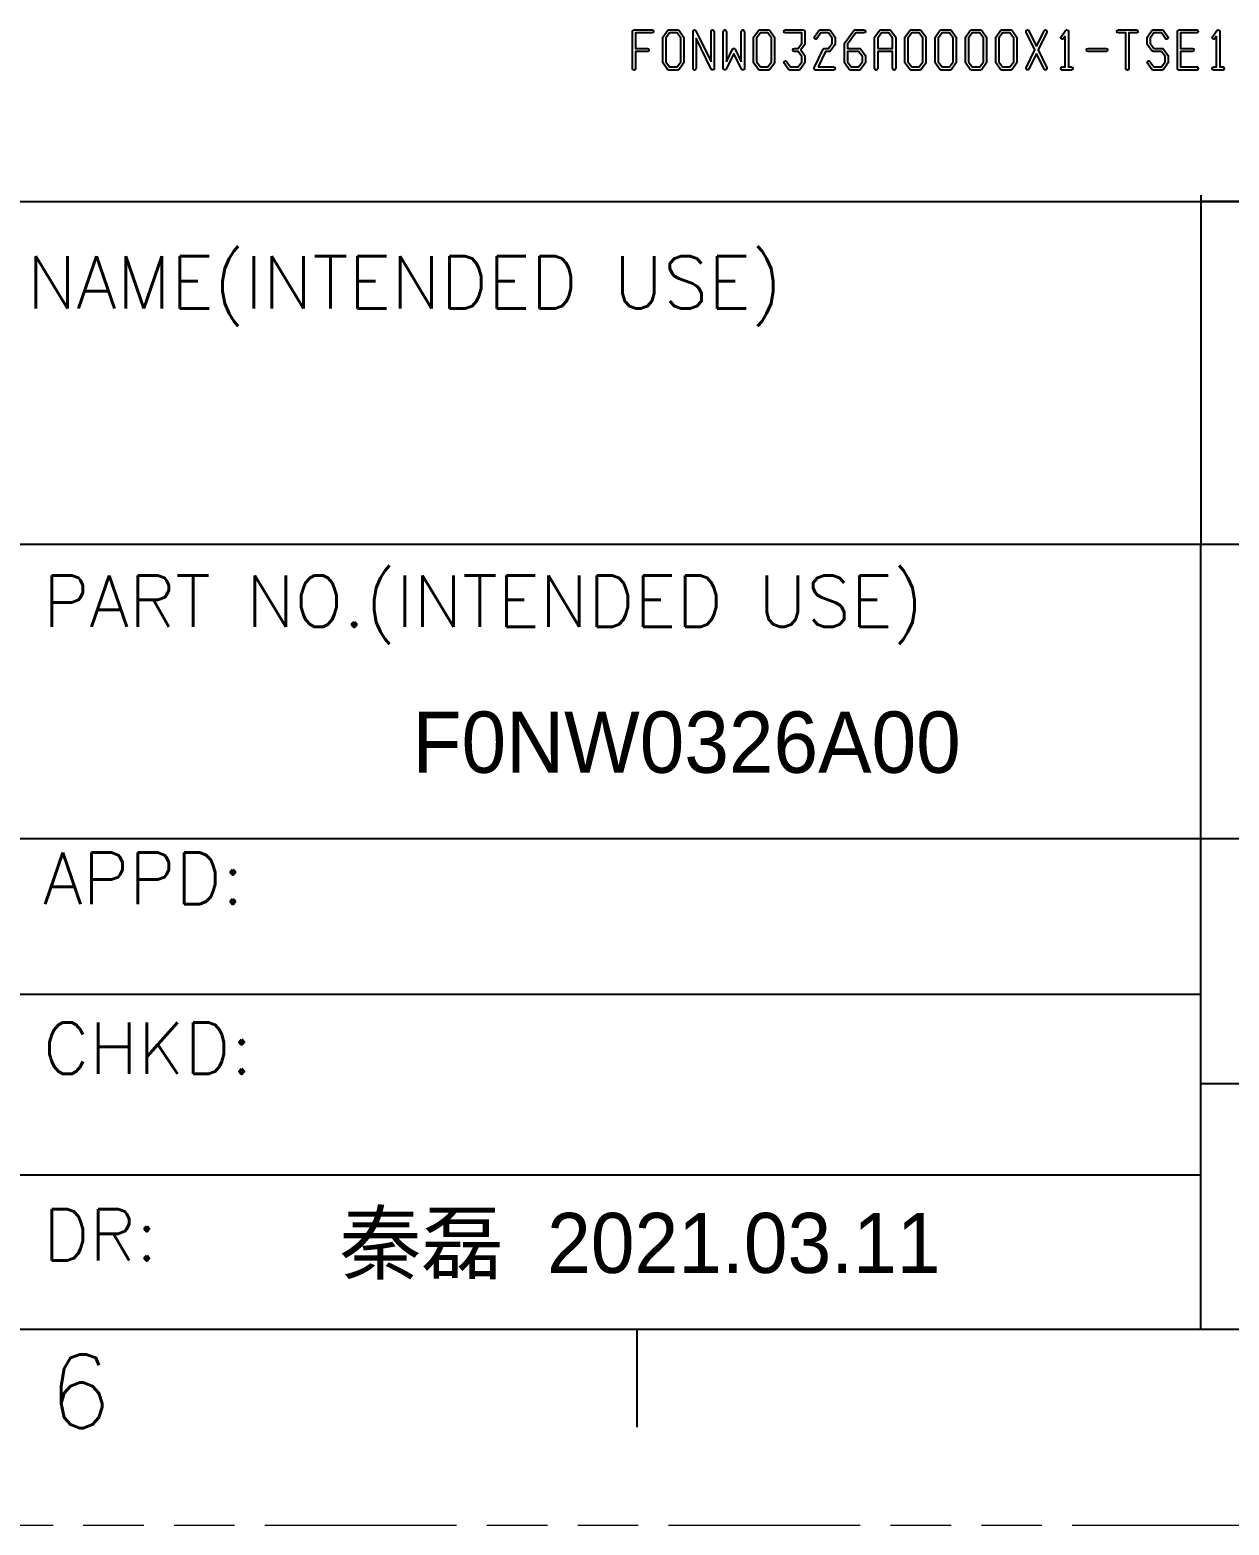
# Model space of a CAD drawing. Extents: x -344 to 154, y 670 to 1023.
# Drawn here: x 4.5 to 63.9, y 670.2 to 744.4 of the extents above; entities that cross this region are included whole.
import ezdxf

# ---------------------------------------------------------------- set-up
doc = ezdxf.new("R2010")
doc.units = 0
doc.linetypes.add('PHANTOM', pattern=[29.5, 9.5, -1.5, 3, -1.5, 3, -1.5, 9.5])
doc.layers.add('0PAPERF', color=2, linetype='PHANTOM', lineweight=0, plot=False)
doc.layers.add('gbr-dxf_layer0', color=7, linetype='Continuous')
doc.styles.add('SIMPLEX', font='simplex.shx')
doc.styles.get("Standard").update_dxf_attribs({"font": 'txt.shx'})

msp = doc.modelspace()

# ---------------------------------------------------------------- linework, layer by layer
for p, q in [((62.495, 736.153), (62.495, 718.84)), ((-85.717, 735.848), (139.031, 735.848)), ((140.407, 735.848), (62.495, 735.848)), ((139.031, 718.84), (2.967, 718.84)), ((62.495, 679.964), (62.495, 718.84)), ((139.031, 704.261), (2.967, 704.261)), ((62.495, 696.54), (-27.404, 696.54)), ((139.031, 692.113), (62.495, 692.113)), ((2.967, 687.611), (62.495, 687.611)), ((-329.903, 679.964), (139.031, 679.964)), ((34.553, 679.964), (34.553, 675.105))]:
    msp.add_line(p, q)
msp.add_lwpolyline([(2.967, 735.848), (139.031, 735.848), (139.031, 718.84), (2.967, 718.84)], close=True)
at = {"layer": '0PAPERF'}
msp.add_line((-343.875, 670.246), (154.342, 670.246), dxfattribs=at)
at = {"layer": 'gbr-dxf_layer0'}
for p, q in [((34.337, 742.44), (34.337, 743.356)), ((61.337, 742.443), (61.337, 743.356))]:
    msp.add_line(p, q, dxfattribs=at)
for points in [[(34.337, 743.36), (34.337, 744.275, -0.199082), (34.36, 744.329, -0.199069), (34.413, 744.352), (35.306, 744.352, -1), (35.306, 744.199), (34.49, 744.199), (34.49, 743.434), (35.083, 743.434, -1), (35.083, 743.281), (34.49, 743.281), (34.49, 742.44, -1), (34.337, 742.44)], [(37.337, 742.44), (37.337, 744.275, -0.795967), (37.482, 744.309), (38.23, 742.771)], [(38.23, 742.771), (38.23, 744.275, -1), (38.382, 744.275), (38.382, 742.443, -0.835854), (38.236, 742.41), (37.49, 743.944)], [(38.837, 742.44), (38.837, 744.275, -1), (38.99, 744.275), (38.99, 742.771)], [(39.73, 742.771), (39.73, 744.275, -1), (39.882, 744.275), (39.882, 742.443, -0.835854), (39.736, 742.41), (39.36, 743.183)], [(43.345, 742.473), (43.791, 743.391, -0.287416), (43.86, 743.434), (44.044, 743.434), (44.23, 743.688), (44.23, 743.944), (44.044, 744.199), (43.675, 744.199), (43.475, 743.925, -1), (43.352, 744.014), (43.575, 744.32, -0.239742), (43.637, 744.352), (44.083, 744.352, -0.253505), (44.147, 744.317), (44.366, 744.016, -0.166637), (44.382, 743.969), (44.382, 743.665, -0.165513), (44.367, 743.619), (44.145, 743.313, -0.249655), (44.081, 743.281), (43.907, 743.281), (43.535, 742.516)], [(53.845, 744.242, -1), (53.982, 744.309), (54.36, 743.532)], [(54.36, 743.183), (53.982, 742.407, -1), (53.845, 742.473), (54.275, 743.358), (53.845, 744.242)], [(54.36, 743.532), (54.737, 744.309, -1), (54.874, 744.242), (54.444, 743.358), (54.874, 742.473, -1), (54.737, 742.407), (54.36, 743.183)], [(55.858, 742.364), (55.636, 742.364, -1), (55.636, 742.516), (55.783, 742.516), (55.783, 744.041)], [(55.783, 744.041), (55.698, 743.925, -1), (55.575, 744.014)], [(55.575, 744.014), (55.797, 744.319, -0.043659), (55.806, 744.329, -0.68565), (55.936, 744.272), (55.936, 742.516), (56.083, 742.516, -1), (56.083, 742.364), (55.862, 742.364)], [(61.337, 743.36), (61.337, 744.272, -0.2107), (61.36, 744.329, -0.210684), (61.417, 744.351), (62.306, 744.351, -1), (62.306, 744.199), (61.49, 744.199), (61.49, 743.434), (62.083, 743.434, -1), (62.083, 743.281), (61.49, 743.281), (61.49, 742.516), (62.306, 742.516, -1), (62.306, 742.364), (61.413, 742.364, -0.424887), (61.337, 742.443)], [(63.358, 742.364), (63.137, 742.364, -1), (63.137, 742.516), (63.283, 742.516), (63.283, 744.042)], [(63.283, 744.042), (63.198, 743.924, -1), (63.075, 744.014)], [(63.075, 744.014), (63.298, 744.32, -0.041105), (63.306, 744.33, -0.665353), (63.436, 744.275), (63.436, 742.516), (63.583, 742.516, -1), (63.583, 742.364), (63.362, 742.364)], [(37.49, 743.944), (37.49, 742.44, -1), (37.337, 742.44)], [(38.99, 742.771), (39.291, 743.391, -0.625769), (39.428, 743.391), (39.73, 742.771)], [(39.36, 743.183), (38.982, 742.407, -0.082021), (38.968, 742.386, -0.670473), (38.837, 742.44)], [(43.535, 742.516), (44.306, 742.516, -1), (44.306, 742.364), (43.415, 742.364, -0.562296), (43.345, 742.473)]]:
    msp.add_lwpolyline(points, format="xyb", dxfattribs=at)
for points in [[(35.837, 742.748), (35.837, 743.969, -0.161897), (35.852, 744.015), (36.074, 744.319, -0.257177), (36.14, 744.351), (36.581, 744.351, -0.246448), (36.644, 744.32), (36.866, 744.016, -0.166637), (36.882, 743.969), (36.882, 742.748, -0.165513), (36.867, 742.701), (36.644, 742.395, -0.239934), (36.583, 742.364), (36.136, 742.364, -0.247601), (36.074, 742.397), (35.852, 742.701, -0.165513)], [(40.337, 742.748), (40.337, 743.969, -0.161897), (40.352, 744.015), (40.575, 744.32, -0.239742), (40.637, 744.352), (41.083, 744.352, -0.253505), (41.147, 744.317), (41.366, 744.016, -0.166637), (41.382, 743.969), (41.382, 742.748, -0.165513), (41.367, 742.701), (41.145, 742.396, -0.249655), (41.081, 742.364), (40.64, 742.364, -0.251415), (40.575, 742.395), (40.352, 742.701, -0.165513)], [(41.852, 742.701, -1), (41.975, 742.791), (42.175, 742.516), (42.544, 742.516), (42.73, 742.771), (42.73, 743.027), (42.544, 743.281), (42.36, 743.281, -1), (42.36, 743.434), (42.544, 743.434), (42.73, 743.688), (42.73, 744.199), (41.913, 744.199, -1), (41.913, 744.351), (42.804, 744.351, -0.421762), (42.882, 744.275), (42.882, 743.666, -0.165513), (42.867, 743.619), (42.677, 743.358), (42.866, 743.098, -0.166637), (42.882, 743.052), (42.882, 742.748, -0.165513), (42.867, 742.701), (42.644, 742.395, -0.239934), (42.583, 742.364), (42.136, 742.364, -0.247601), (42.074, 742.397)], [(44.837, 742.746), (44.837, 743.663, -0.16419), (44.853, 743.71), (45.298, 744.319, -0.249655), (45.362, 744.352), (45.806, 744.352, -1), (45.806, 744.199), (45.398, 744.199), (44.99, 743.639), (44.99, 743.434), (45.583, 743.434, -0.247601), (45.646, 743.401), (45.867, 743.097, -0.165513), (45.882, 743.05), (45.882, 742.749, -0.170323), (45.867, 742.701), (45.644, 742.395, -0.239742), (45.583, 742.364), (45.138, 742.364, -0.246448), (45.075, 742.395), (44.853, 742.699, -0.166669)], [(46.337, 742.44), (46.337, 743.966, -0.170323), (46.352, 744.014), (46.575, 744.32, -0.239742), (46.636, 744.351), (47.081, 744.351, -0.246448), (47.144, 744.32), (47.366, 744.016, -0.166637), (47.382, 743.969), (47.382, 742.44, -1), (47.23, 742.44), (47.23, 743.281), (46.49, 743.281), (46.49, 742.44, -1)], [(47.837, 742.748), (47.837, 743.969, -0.161897), (47.852, 744.015), (48.075, 744.32, -0.239742), (48.137, 744.352), (48.583, 744.352, -0.253505), (48.647, 744.317), (48.866, 744.016, -0.166637), (48.882, 743.969), (48.882, 742.748, -0.165513), (48.867, 742.701), (48.645, 742.396, -0.249655), (48.581, 742.364), (48.14, 742.364, -0.251415), (48.075, 742.395), (47.852, 742.701, -0.165513)], [(49.337, 742.748), (49.337, 743.969, -0.161897), (49.352, 744.015), (49.575, 744.32, -0.239742), (49.637, 744.352), (50.083, 744.352, -0.253505), (50.147, 744.317), (50.366, 744.016, -0.166637), (50.382, 743.969), (50.382, 742.748, -0.165513), (50.367, 742.701), (50.145, 742.396, -0.249655), (50.081, 742.364), (49.64, 742.364, -0.251415), (49.575, 742.395), (49.352, 742.701, -0.165513)], [(50.837, 742.748), (50.837, 743.969, -0.161897), (50.852, 744.015), (51.075, 744.32, -0.239742), (51.137, 744.352), (51.583, 744.352, -0.253505), (51.647, 744.317), (51.866, 744.016, -0.166637), (51.882, 743.969), (51.882, 742.748, -0.165513), (51.867, 742.701), (51.645, 742.396, -0.249655), (51.581, 742.364), (51.14, 742.364, -0.251415), (51.075, 742.395), (50.852, 742.701, -0.165513)], [(52.337, 742.748), (52.337, 743.969, -0.161897), (52.352, 744.015), (52.575, 744.32, -0.239742), (52.637, 744.352), (53.083, 744.352, -0.253505), (53.147, 744.317), (53.366, 744.016, -0.166637), (53.382, 743.969), (53.382, 742.748, -0.165513), (53.367, 742.701), (53.145, 742.396, -0.249655), (53.081, 742.364), (52.64, 742.364, -0.251415), (52.575, 742.395), (52.352, 742.701, -0.165513)], [(58.413, 744.199, -1), (58.413, 744.352), (59.306, 744.352, -1), (59.306, 744.199), (58.936, 744.199), (58.936, 742.44, -1), (58.783, 742.44), (58.783, 744.199)], [(59.837, 743.663), (59.837, 743.969, -0.161897), (59.852, 744.015), (60.075, 744.32, -0.239742), (60.137, 744.352), (60.581, 744.352, -0.246448), (60.644, 744.32), (60.867, 744.014, -1), (60.744, 743.925), (60.544, 744.199), (60.175, 744.199), (59.99, 743.945), (59.99, 743.688), (60.175, 743.434), (60.583, 743.434, -0.247601), (60.646, 743.401), (60.867, 743.097, -0.165513), (60.882, 743.05), (60.882, 742.749, -0.170323), (60.867, 742.701), (60.644, 742.395, -0.239742), (60.583, 742.364), (60.138, 742.364, -0.246448), (60.075, 742.395), (59.852, 742.701, -1), (59.975, 742.791), (60.175, 742.516), (60.544, 742.516), (60.73, 742.771), (60.73, 743.027), (60.544, 743.281), (60.137, 743.281, -0.247601), (60.074, 743.315), (59.854, 743.615, -0.172378)], [(56.913, 743.281, -1), (56.913, 743.434), (57.806, 743.434, -1), (57.806, 743.281)]]:
    msp.add_lwpolyline(points, format="xyb", close=True, dxfattribs=at)
for points in [[(35.99, 742.771), (36.175, 742.516), (36.544, 742.516), (36.73, 742.771), (36.73, 743.945), (36.544, 744.199), (36.175, 744.199), (35.99, 743.945)], [(40.49, 742.771), (40.675, 742.516), (41.044, 742.516), (41.23, 742.771), (41.23, 743.944), (41.044, 744.199), (40.675, 744.199), (40.49, 743.945)], [(46.49, 743.434), (47.23, 743.434), (47.23, 743.945), (47.044, 744.199), (46.675, 744.199), (46.49, 743.945)], [(47.99, 742.771), (48.175, 742.516), (48.544, 742.516), (48.73, 742.771), (48.73, 743.944), (48.544, 744.199), (48.175, 744.199), (47.99, 743.945)], [(49.49, 742.771), (49.675, 742.516), (50.044, 742.516), (50.23, 742.771), (50.23, 743.944), (50.044, 744.199), (49.675, 744.199), (49.49, 743.945)], [(50.99, 742.771), (51.175, 742.516), (51.544, 742.516), (51.73, 742.771), (51.73, 743.944), (51.544, 744.199), (51.175, 744.199), (50.99, 743.945)], [(52.49, 742.771), (52.675, 742.516), (53.044, 742.516), (53.23, 742.771), (53.23, 743.944), (53.044, 744.199), (52.675, 744.199), (52.49, 743.945)], [(44.99, 742.771), (45.175, 742.516), (45.544, 742.516), (45.73, 742.771), (45.73, 743.027), (45.544, 743.281), (44.99, 743.281)]]:
    msp.add_lwpolyline(points, close=True, dxfattribs=at)

# ---------------------------------------------------------------- texts
at = {"lineweight": 0, "style": 'SIMPLEX'}
msp.add_text('NAME(INTENDED USE)', height=2.59926, dxfattribs=at).set_placement((4.331, 730.538))
at = {"style": 'SIMPLEX'}
for s, height, p in [('PART NO.(INTENDED USE)', 2.55119, (5.13, 714.761)), ('APPD:', 2.5512, (5.13, 701.026)), ('CHKD:', 2.5512, (5.13, 692.609)), ('DR:', 2.5512, (5.13, 683.352)), ('6', 3.645, (5.397, 675.056))]:
    msp.add_text(s, height=height, dxfattribs=at).set_placement(p)
at = {"linetype": 'Continuous', "insert": (23.441, 710.569), "char_height": 3.03714, "width": 36.62346, "attachment_point": 1}
msp.add_mtext('{\\fPMingLiU|b0|i0|c136|p0;F0NW0326A00}', dxfattribs=at)
at = {"lineweight": 0, "insert": (19.819, 685.719), "char_height": 2.97779, "width": 37.38439, "attachment_point": 1, "style": 'SIMPLEX'}
msp.add_mtext('{\\fPMingLiU|b0|i0|c136|p2;秦磊  2021.03.11}', dxfattribs=at)

doc.saveas('drawing.dxf')
